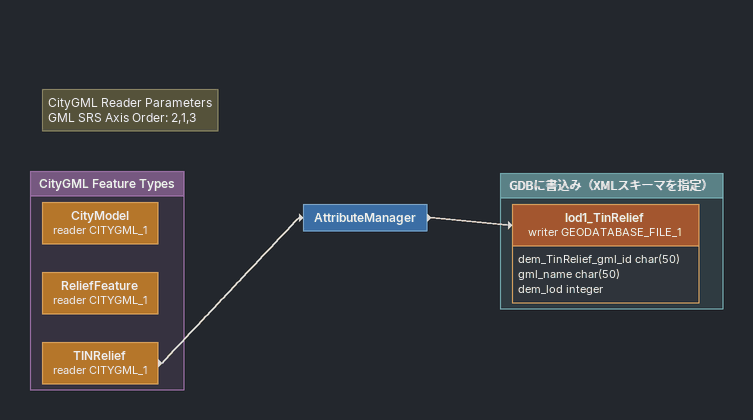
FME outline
Note: CityGML Reader Parameters / GML SRS Axis Order: 2,1,3
AttributeManager
    -> lod1_TinRelief (writer GEODATABASE_FILE_1)

Bookmark: CityGML Feature Types
CityModel (reader CITYGML_1)
ReliefFeature (reader CITYGML_1)
TINRelief (reader CITYGML_1)
    -> AttributeManager

Bookmark: GDBに書込み（XMLスキーマを指定）
lod1_TinRelief (writer GEODATABASE_FILE_1)
    attributes: dem_TinRelief_gml_id char(50), gml_name char(50), dem_lod integer
